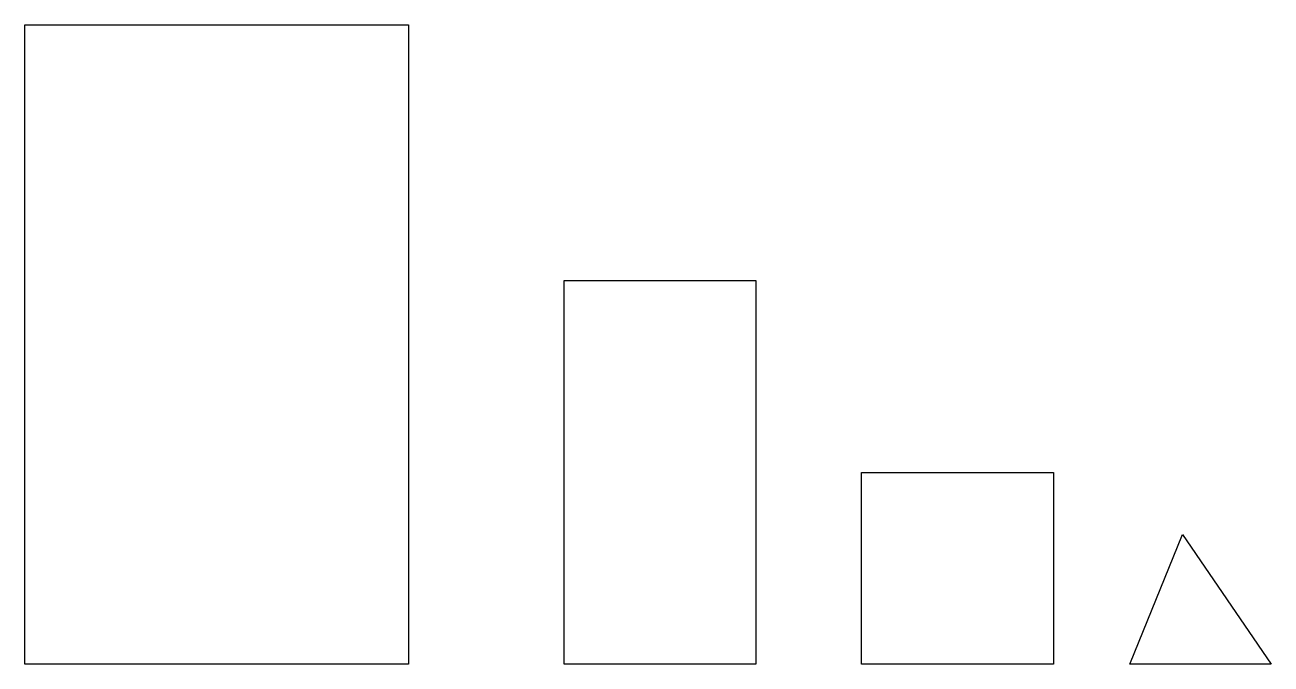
# Model space of a CAD drawing. Header units: millimetres. Extents: x 3 to 198, y 2 to 102.
import ezdxf

# ---------------------------------------------------------------- set-up
doc = ezdxf.new("R2010")
doc.units = ezdxf.units.MM

msp = doc.modelspace()

# ---------------------------------------------------------------- linework, layer by layer
for p, q in [((2.98, 1.99), (2.98, 101.99)), ((2.98, 101.99), (62.98, 101.99)), ((62.98, 101.99), (62.98, 1.99)), ((87.32, 1.99), (87.32, 61.99)), ((87.32, 61.99), (117.32, 61.99)), ((117.32, 61.99), (117.32, 1.99)), ((133.86, 1.99), (133.86, 31.99)), ((133.86, 31.99), (163.86, 31.99)), ((163.86, 31.99), (163.86, 1.99)), ((175.8, 1.99), (184.09, 22.25)), ((184.09, 22.25), (197.92, 1.99)), ((62.98, 1.99), (2.98, 1.99)), ((117.32, 1.99), (87.32, 1.99)), ((163.86, 1.99), (133.86, 1.99)), ((197.92, 1.99), (175.8, 1.99))]:
    msp.add_line(p, q)

doc.saveas('drawing.dxf')
